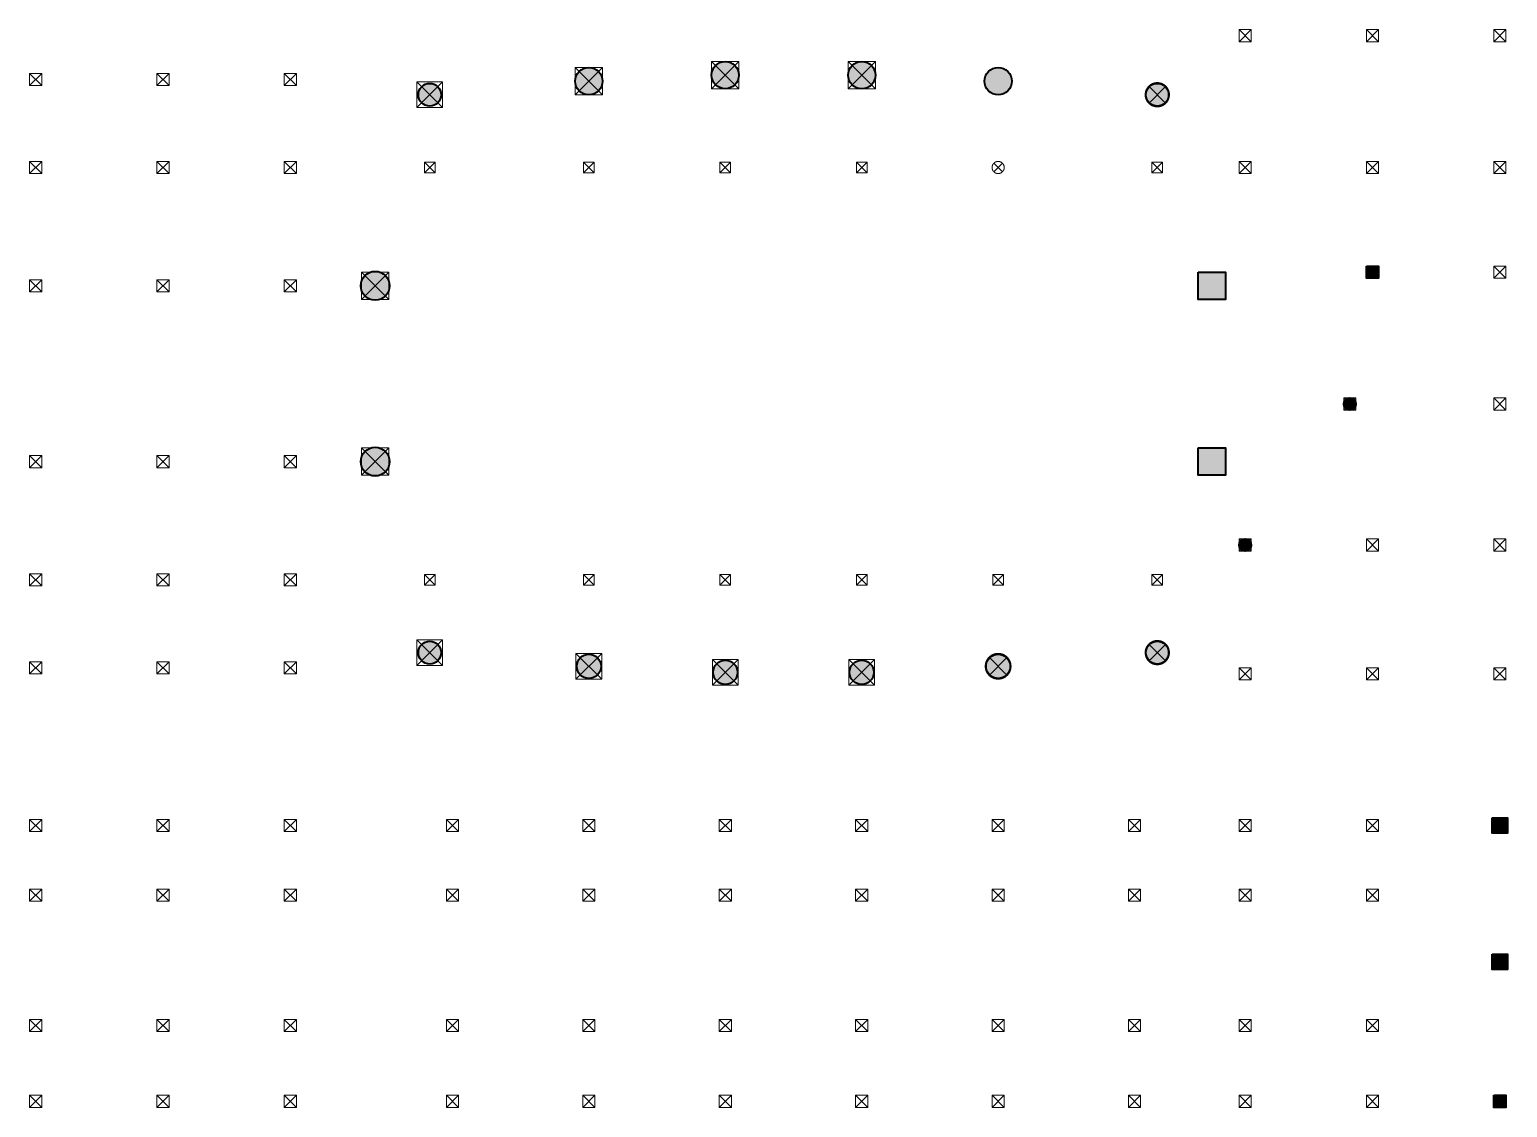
# Model space of a CAD drawing. Header units: millimetres. Extents: x 8800 to 106300, y 9600 to 80700.
import ezdxf

# ---------------------------------------------------------------- set-up
doc = ezdxf.new("R2010")
doc.units = ezdxf.units.MM
doc.linetypes.add('HIDDEN2', pattern=[4.7625, 3.175, -1.5875])
doc.layers.get('0').update_dxf_attribs({"lineweight": 20})
for name, color, linetype, lineweight in [('NDC_S-COLUMN', 4, 'Continuous', 40), ('NDC_S_HATCH COLUMN AND WALL', 251, 'Continuous', 13), ('NDC_S_HIDDEN', 8, 'HIDDEN2', 13)]:
    doc.layers.add(name, color=color, linetype=linetype, lineweight=lineweight)

# ---------------------------------------------------------------- blocks, each defined once
blk = doc.blocks.new('cot')
at = {"layer": 'NDC_S_HATCH COLUMN AND WALL', "ltscale": 0.005}
h = blk.add_hatch(color=256, dxfattribs=at)
h.dxf.hatch_style = 1
h.paths.add_polyline_path([(-0.5, 0.5), (0.5, 0.5), (0.5, -0.5), (-0.5, -0.5)])
at = {"layer": 'NDC_S-COLUMN', "ltscale": 0.005}
blk.add_lwpolyline([(-0.5, 0.5), (0.5, 0.5), (0.5, -0.5), (-0.5, -0.5)], close=True, dxfattribs=at)
blk = doc.blocks.new('cottron')
at = {"layer": 'NDC_S_HATCH COLUMN AND WALL'}
h = blk.add_hatch(color=256, dxfattribs=at)
h.dxf.hatch_style = 1
h.paths.add_polyline_path([(-0.5, 0, 1), (0.5, 0, 1)])
at = {"layer": 'NDC_S-COLUMN', "ltscale": 0.005}
blk.add_circle((0, 0), 0.5, dxfattribs=at)
blk = doc.blocks.new('cotdung')
at = {"layer": 'NDC_S_HIDDEN', "ltscale": 100}
for p, q in [((-0.5, 0.5), (0.5, -0.5)), ((0.5, 0.5), (-0.5, -0.5))]:
    blk.add_line(p, q, dxfattribs=at)
blk.add_lwpolyline([(-0.5, 0.5), (0.5, 0.5), (0.5, -0.5), (-0.5, -0.5)], close=True, dxfattribs=at)
blk = doc.blocks.new('cottrondung')
at = {"layer": 'NDC_S_HIDDEN', "ltscale": 100}
for p, q in [((-0.354, 0.354), (0.354, -0.354)), ((0.354, 0.354), (-0.354, -0.354))]:
    blk.add_line(p, q, dxfattribs=at)
blk.add_circle((0, 0), 0.5, dxfattribs=at)

msp = doc.modelspace()

# ---------------------------------------------------------------- block references
for name, p, xscale, yscale in [('cotdung', (89000, 80300), 800, 800), ('cotdung', (97400, 80300), 800, 800), ('cotdung', (105800, 80300), 800, 800), ('cotdung', (45700, 77300), 1800, 1800), ('cottron', (45700, 77300), 1800, 1800), ('cotdung', (54700, 77700), 1800, 1800), ('cottron', (54700, 77700), 1800, 1800), ('cotdung', (63700, 77700), 1800, 1800), ('cottron', (63700, 77695), 1800, 1800), ('cottron', (72700, 77300), 1800, 1800), ('cotdung', (9200, 77400), 800, 800), ('cotdung', (17600, 77400), 800, 800), ('cotdung', (26000, 77400), 800, 800), ('cotdung', (35200, 76400), 1700, 1700), ('cottron', (35200, 76400), 1500, 1500), ('cottrondung', (83200, 76400), 1600, 1600), ('cottron', (83200, 76400), 1500, 1500), ('cotdung', (9200, 71600), 800, 800), ('cotdung', (17600, 71600), 800, 800), ('cotdung', (26000, 71600), 800, 800), ('cotdung', (35200, 71600), 700, 700), ('cotdung', (45700, 71600), 700, 700), ('cotdung', (54700, 71600), 700, 700), ('cotdung', (63700, 71600), 700, 700), ('cottrondung', (72700, 71600), 800, 800), ('cotdung', (83200, 71600), 700, 700), ('cotdung', (89000, 71600), 800, 800), ('cotdung', (97400, 71600), 800, 800), ('cotdung', (105800, 71600), 800, 800), ('cottron', (31600, 63800), 1900, 1900), ('cotdung', (31600, 63800), 1800, 1800), ('cot', (86800, 63800), 1800, 1800), ('cot', (97400, 64700), 800, 800), ('cotdung', (105800, 64700), 800, 800), ('cotdung', (9200, 63800), 800, 800), ('cotdung', (17600, 63800), 800, 800), ('cotdung', (26000, 63800), 800, 800), ('cottron', (95900, 56000), 800, 800), ('cotdung', (95900, 56000), 800, 800), ('cotdung', (105800, 56000), 800, 800), ('cottron', (31600, 52200), 1900, 1900), ('cotdung', (31600, 52200), 1800, 1800), ('cot', (86802, 52202), 1800, 1800), ('cotdung', (9200, 52200), 800, 800), ('cotdung', (17600, 52200), 800, 800), ('cotdung', (26000, 52200), 800, 800), ('cotdung', (89000, 46700), 800, 800), ('cottron', (89000, 46700), 800, 800), ('cotdung', (97400, 46700), 800, 800), ('cotdung', (105800, 46700), 800, 800), ('cotdung', (9200, 44400), 800, 800), ('cotdung', (17600, 44400), 800, 800), ('cotdung', (26000, 44400), 800, 800), ('cotdung', (35200, 44400), 700, 700), ('cotdung', (45700, 44400), 700, 700), ('cotdung', (54700, 44400), 700, 700), ('cotdung', (63700, 44400), 700, 700), ('cotdung', (72700, 44400), 700, 700), ('cotdung', (83200, 44400), 700, 700), ('cotdung', (35200, 39600), 1700, 1700), ('cottron', (35200, 39600), 1500, 1500), ('cottrondung', (83200, 39600), 1600, 1600), ('cottron', (83200, 39600), 1500, 1500), ('cotdung', (45700, 38700), 1700, 1700), ('cottron', (45700, 38700), 1600, 1600), ('cotdung', (54700, 38300), 1700, 1700), ('cottron', (54700, 38300), 1600, 1600), ('cotdung', (63700, 38300), 1700, 1700), ('cottron', (63700, 38300), 1600, 1600), ('cottrondung', (72700, 38700), 1700, 1700), ('cottron', (72700, 38700), 1600, 1600), ('cotdung', (9200, 38600), 800, 800), ('cotdung', (17600, 38600), 800, 800), ('cotdung', (26000, 38600), 800, 800), ('cotdung', (89000, 38200), 800, 800), ('cotdung', (97400, 38200), 800, 800), ('cotdung', (105800, 38200), 800, 800), ('cotdung', (9200, 28200), 800, 800), ('cotdung', (17600, 28200), 800, 800), ('cotdung', (26000, 28200), 800, 800), ('cotdung', (36700, 28200), 800, 800), ('cotdung', (45700, 28200), 800, 800), ('cotdung', (54700, 28200), 800, 800), ('cotdung', (63700, 28200), 800, 800), ('cotdung', (72700, 28200), 800, 800), ('cotdung', (81700, 28200), 800, 800), ('cotdung', (89000, 28200), 800, 800), ('cotdung', (97400, 28200), 800, 800), ('cot', (105800, 28200), 1000, 1000), ('cotdung', (9200, 23600), 800, 800), ('cotdung', (17600, 23600), 800, 800), ('cotdung', (26000, 23600), 800, 800), ('cotdung', (36700, 23600), 800, 800), ('cotdung', (45700, 23600), 800, 800), ('cotdung', (54700, 23600), 800, 800), ('cotdung', (63700, 23600), 800, 800), ('cotdung', (72700, 23600), 800, 800), ('cotdung', (81700, 23600), 800, 800), ('cotdung', (89000, 23600), 800, 800), ('cotdung', (97400, 23600), 800, 800), ('cot', (105800, 19200), 1000, 1000), ('cotdung', (9200, 15000), 800, 800), ('cotdung', (17600, 15000), 800, 800), ('cotdung', (26000, 15000), 800, 800), ('cotdung', (36700, 15000), 800, 800), ('cotdung', (45700, 15000), 800, 800), ('cotdung', (54700, 15000), 800, 800), ('cotdung', (63700, 15000), 800, 800), ('cotdung', (72700, 15000), 800, 800), ('cotdung', (81700, 15000), 800, 800), ('cotdung', (89000, 15000), 800, 800), ('cotdung', (97400, 15000), 800, 800), ('cotdung', (9200, 10000), 800, 800), ('cotdung', (17600, 10000), 800, 800), ('cotdung', (26000, 10000), 800, 800), ('cotdung', (36700, 10000), 800, 800), ('cotdung', (45700, 10000), 800, 800), ('cotdung', (54700, 10000), 800, 800), ('cotdung', (63700, 10000), 800, 800), ('cotdung', (72700, 10000), 800, 800), ('cotdung', (81700, 10000), 800, 800), ('cotdung', (89000, 10000), 800, 800), ('cotdung', (97400, 10000), 800, 800), ('cot', (105800, 10000), 800, 800)]:
    msp.add_blockref(name, p, dxfattribs=dict(xscale=xscale, yscale=yscale))

doc.saveas('drawing.dxf')
